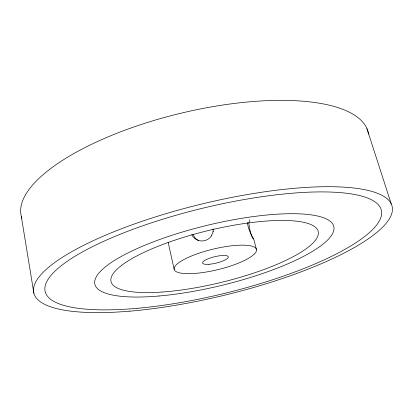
<?xml version="1.0" encoding="UTF-8"?>
<svg xmlns="http://www.w3.org/2000/svg" width="413" height="413" viewBox="0 0 413 413"><rect width="100%" height="100%" fill="white"/><g stroke="black" fill="none" stroke-linecap="round" stroke-linejoin="round"><path stroke-width="0.62" d="M253.505 238.709C250.634 233.737 248.006 228.41 247.454 222.617M366.956 128.68L391.256 203.96M253.706 239.008L256.458 249.54A42.307 10.526 -13.6 0 1 196.645 273.277A42.307 10.526 -13.6 0 1 192.856 255.44A42.307 10.526 -13.6 0 1 256.458 249.54M168.189 242.514L174.214 269.431M21.259 216.169L33.897 293.307M21.904 218.358A178.447 62.549 -13.6 0 1 179.603 113.534A178.447 62.549 -13.6 0 1 368.53 134.204M253.381 238.993A10.459 1.864 78.4 0 1 250.562 232.555A10.459 1.864 78.4 0 1 248.822 222.204M250.412 232.127A10.475 0.268 69.5 0 1 250.505 232.374M249.39 219.804A10.47 1.451 88 0 1 249.834 221.766M213.077 228.848A10.97 10.433 8.3 0 1 211.508 235.384M211.766 235.503A10.934 10.057 -23.8 0 1 196.438 239.55A10.97 9.907 -47.8 0 1 191.833 234.398M213.325 231.254A10.433 9.891 -40.2 0 1 213.258 231.977M198.343 240.433A10.433 9.891 -40.2 0 1 193.367 234.729M159.067 295.997A122.904 30.892 -13.6 0 0 333.905 227A122.904 30.892 -13.6 0 0 150.048 243.138A122.904 30.892 -13.6 0 0 159.067 295.997M162.01 292.043A106.564 26.706 -13.6 0 0 318.382 233.299A106.564 26.706 -13.6 0 0 163.46 244.212A106.564 26.706 -13.6 0 0 162.01 292.043M137.183 308.315A172.939 43.959 -13.6 0 0 381.405 210.506A172.939 43.959 -13.6 0 0 121.179 233.851A172.939 43.959 -13.6 0 0 137.183 308.315M129.687 311.175A184.306 46.994 -13.6 0 0 392.288 207.264A184.306 46.994 -13.6 0 0 116.9 230.542A184.306 46.994 -13.6 0 0 129.687 311.175M208.973 264.284A13.206 3.278 -13.6 0 0 228.296 257.01A13.206 3.278 -13.6 0 0 209.045 258.43A13.206 3.278 -13.6 0 0 208.973 264.284"/></g></svg>
